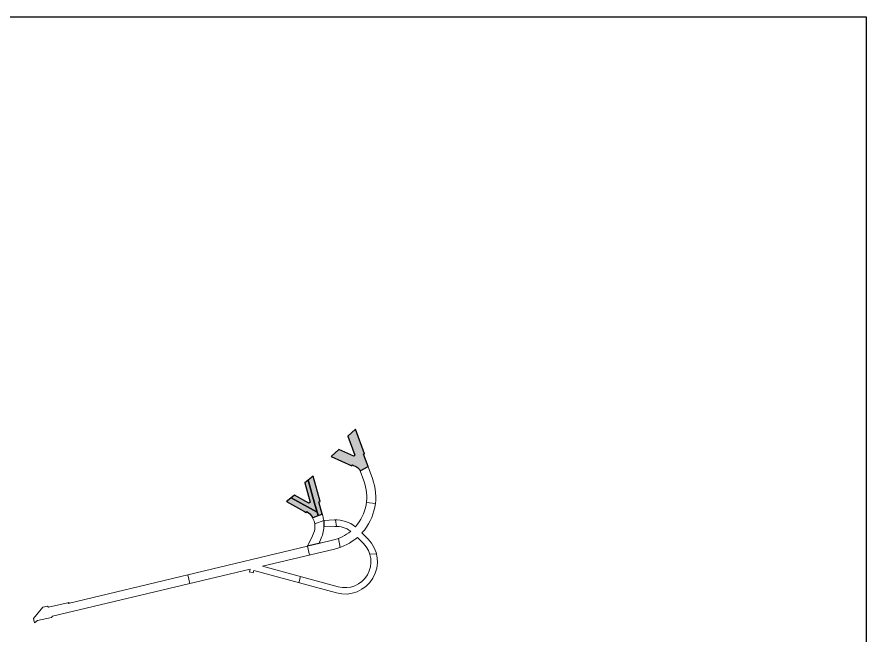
# Model space of a CAD drawing. Header units: millimetres. Extents: x -229 to 63875, y -200 to 109542.
# Drawn here: x 331 to 913, y 213 to 637 of the extents above; entities that cross this region are included whole.
import ezdxf

# ---------------------------------------------------------------- set-up
doc = ezdxf.new("R2010")
doc.units = ezdxf.units.MM
doc.layers.add('0__No_Plot', color=5, linetype='Continuous', plot=False)
doc.layers.add('Colori bordi', color=5, linetype='Continuous', plot=False)
doc.layers.add('TRATTCOLO-30', color=253, linetype='Continuous')
doc.layers.add('TRATTCOLO-32', color=255, linetype='Continuous')

# ---------------------------------------------------------------- blocks, each defined once
blk = doc.blocks.new('CONTORNO')
at = {"layer": 'Colori bordi', "lineweight": 0, "ltscale": 2}
for p, q in [((-17.14, 124.32), (-17.42, 128.81)), ((-52.77, 122), (-51.9, 128.1)), ((-36.27, 101.53), (-40.68, 100.83)), ((-21.79, 103.85), (-28, 102.86)), ((-40.37, 92.64), (-38.13, 86.46)), ((-22.58, 81.44), (-16.59, 82.87)), ((-1.86, 76.64), (2.38, 75.49)), ((-3, -0.71), (3, 0.71))]:
    blk.add_line(p, q, dxfattribs=at)
at = {"layer": 'Colori bordi', "lineweight": 0, "ltscale": 2, "flags": 128}
for points in [[(26.17, -94.33), (25.45, -93.47), (-6.88, 42.14), (-4.99, 41.62), (-4.91, 41.91), (-5.11, 41.97), (-4.48, 44.28), (-5.97, 44.69), (9.43, 101.47, 0.76503), (-27.56, 123.11), (-31.83, 118.92, 0.278191), (-69.08, 126.14), (-85.83, 120), (-86.11, 120.76), (-102.99, 114.57), (-98.15, 109.31), (-85.2, 114.06), (-84.43, 113.22), (-89.14, 103.05), (-84.31, 97.79), (-77.78, 111.85), (-78.51, 112.19), (-77.18, 115.05, -0.198912), (-74.37, 117.64), (-67.47, 120.16, -0.281645), (-36.07, 114.45, 0.175507), (-40.66, 100.04), (-40.37, 92.64, 0.034114), (-43.47, 92.01), (-53.11, 89.34), (-53.32, 90.11), (-70.65, 85.3), (-66.25, 79.67), (-52.96, 83.36), (-52.25, 82.46), (-57.77, 72.7), (-53.91, 67.76), (-53.38, 67.07), (-47.59, 77.3), (-45.68, 80.67), (-46.38, 81.06), (-46.31, 81.18, -0.14195), (-42.73, 84.68), (-41.6, 85.29, -0.165813), (-34.47, 86.46, -0.072308), (-29.81, 84.97), (-22.58, 81.44), (16.59, -82.87), (15.87, -82.01), (19.27, -96.29), (18.41, -96.98), (19.15, -100.11), (27.05, -106.51), (29.93, -105.82), (28.44, -103.88), (26.17, -94.33)], [(-28.75, 115.78, -0.121281), (-20.71, 100.16), (-8.91, 50.66), (5.18, 102.62, 0.76503), (-24.48, 119.98)], [(-32.97, 111.24, 0.166114), (-36.27, 100.22), (-35.98, 92.82, -0.099876), (-27.1, 90.5), (-25.38, 89.66), (-24.66, 90.19), (-26.7, 98.74, 0.115961)]]:
    blk.add_lwpolyline(points, format="xyb", close=True, dxfattribs=at)

msp = doc.modelspace()

# ---------------------------------------------------------------- hatches: boundary and pattern name
at = {"layer": 'TRATTCOLO-30', "linetype": 'Continuous', "lineweight": 0}
h = msp.add_hatch(color=256, dxfattribs=at)
h.dxf.hatch_style = 1
h.paths.add_polyline_path([(529.17311, 296.89332), (529.56705, 297.58961), (529.68391, 297.52349, -0.141950476), (533.18507, 293.94093), (533.48701, 293.37741), (537.27167, 294.84156), (536.63755, 297.1281), (518.88742, 307.17064), (516.26037, 305.11816), (515.57802, 304.58505), (525.80585, 298.79842)])
h.paths.add_polyline_path([(536.63755, 297.1281), (534.87272, 303.49187), (530.49665, 319.27147), (528.17666, 317.4589), (531.86325, 304.16549), (530.9642, 303.46308), (521.2074, 308.98321), (518.88742, 307.17064)])
h.paths.add_polyline_path([(537.27167, 294.84156), (540.15822, 295.95826), (537.8407, 304.31497), (538.6116, 304.52876), (533.80604, 321.85705), (530.49665, 319.27147), (534.87272, 303.49187)])
edge = h.paths.add_edge_path()
edge.add_line((566.14617, 325.57759), (571.57577, 328.66427))
edge.add_line((571.57577, 328.66427), (568.50768, 337.04002))
edge.add_line((568.50768, 337.04002), (569.25887, 337.31519))
edge.add_line((569.25887, 337.31519), (563.07375, 354.20031))
edge.add_line((563.07375, 354.20031), (557.81675, 349.36319))
edge.add_line((557.81675, 349.36319), (562.56167, 336.40976))
edge.add_line((562.56167, 336.40976), (561.7221, 335.63725))
edge.add_line((561.7221, 335.63725), (551.55253, 340.3539))
edge.add_line((551.55253, 340.3539), (546.29554, 335.51678))
edge.add_line((546.29554, 335.51678), (560.35792, 328.99464))
edge.add_line((560.35792, 328.99464), (560.69452, 329.72038))
edge.add_line((560.69452, 329.72038), (563.55499, 328.39369))
edge.add_arc((561.45124, 323.8578), 5, 20.11809058, 65.11809058, ccw=False)

# ---------------------------------------------------------------- linework, layer by layer
for points in [[(566.14617, 325.57759), (571.57577, 328.66427), (568.50768, 337.04002), (569.25887, 337.31519), (563.07375, 354.20031), (557.81675, 349.36319), (562.56167, 336.40976), (561.7221, 335.63725), (551.55253, 340.3539), (546.29554, 335.51678), (560.35792, 328.99464), (560.69452, 329.72038), (563.55499, 328.39369, -0.198912367)], [(529.17311, 296.89332), (529.56705, 297.58961), (529.68391, 297.52349, -0.141950476), (533.18507, 293.94093), (533.48701, 293.37741), (537.27167, 294.84156), (536.63755, 297.1281), (518.88742, 307.17064), (516.26037, 305.11816), (515.57802, 304.58505), (525.80585, 298.79842), (529.17311, 296.89332)]]:
    msp.add_lwpolyline(points, format="xyb", close=True)
for points in [[(537.27167, 294.84156), (540.15822, 295.95826), (537.8407, 304.31497), (538.6116, 304.52876), (533.80604, 321.85705), (530.49665, 319.27147), (534.87272, 303.49187), (537.27167, 294.84156)], [(536.63755, 297.1281), (534.87272, 303.49187), (530.49665, 319.27147), (528.17666, 317.4589), (531.86325, 304.16549), (530.9642, 303.46308), (521.2074, 308.98321), (518.88742, 307.17064), (536.63755, 297.1281)]]:
    msp.add_lwpolyline(points, close=True)
for points in [[(541.14798, 291.58365), (541.32002, 287.18702)], [(538.69748, 275.87437), (529.94289, 273.78768)]]:
    msp.add_lwpolyline(points)
at = {"layer": '0__No_Plot', "color": 3}
msp.add_lwpolyline([(-228.51546, 637.13478), (913.46215, 637.13478), (913.46215, -199.73937), (-228.51546, -199.73937)], close=True, dxfattribs=at)

# ---------------------------------------------------------------- block references
at = {"layer": 'TRATTCOLO-32', "linetype": 'Continuous', "lineweight": 0, "rotation": 270}
msp.add_blockref('CONTORNO', (448.50302, 251.20994), dxfattribs=at)

doc.saveas('drawing.dxf')
